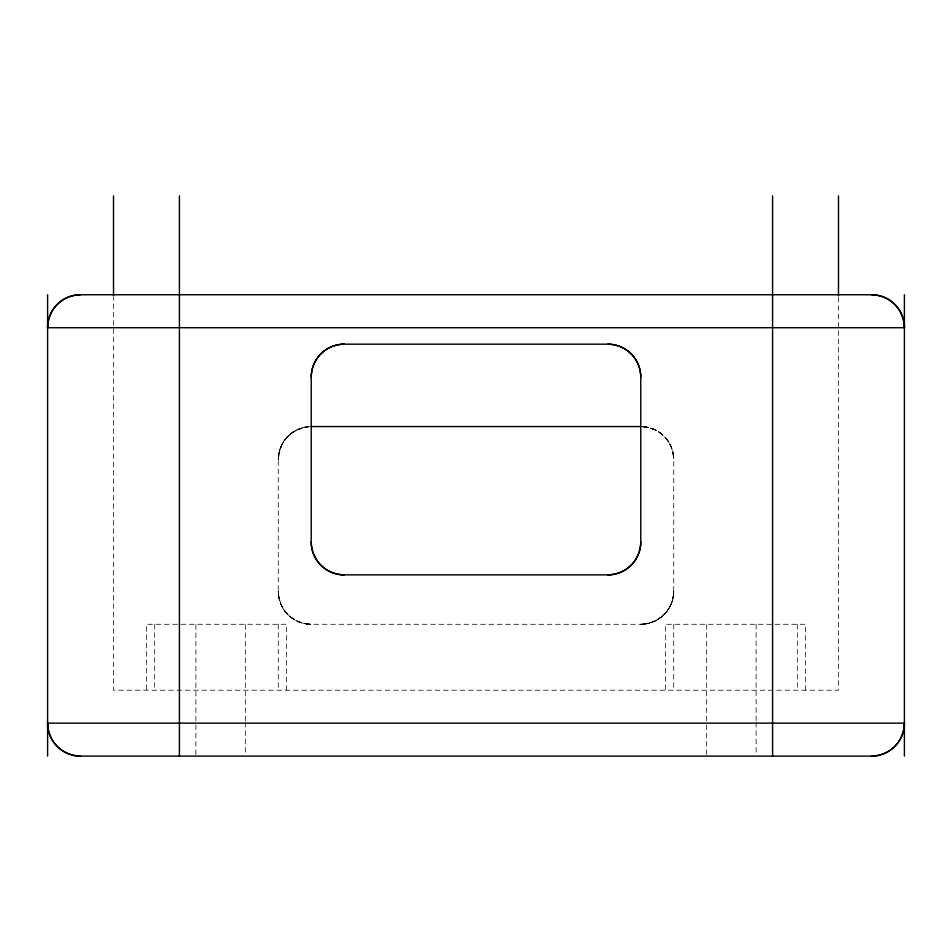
<?xml version="1.0" encoding="UTF-8"?>
<svg xmlns="http://www.w3.org/2000/svg" width="952" height="952" viewBox="0 0 952 952"><rect width="100%" height="100%" fill="white"/><g stroke="black" fill="none" stroke-linecap="round" stroke-linejoin="round"><path stroke-width="0.71" stroke-dasharray="4.76 3.57" d="M195.886 754.638L195.898 722.425M195.898 720.95L195.898 624.286M706.658 754.638L706.67 722.425M706.67 720.95L706.682 624.286M279.115 598.713L278.281 591.335L278.281 459.518L279.305 451.367M309.626 426.603A33.011 33.011 0 0 0 278.27 459.518L279.757 449.88L283.993 440.978M278.543 455.413L282.268 443.858L288.087 436.04M672.695 599.498L673.718 591.335L673.718 459.518L672.743 451.581M280.578 447.44C283.327 441.05 287.778 435.302 293.74 431.601M671.434 603.413L668.018 609.875M663.925 614.813C670.089 608.661 673.707 600.069 673.718 591.335A32.951 32.951 0 0 1 640.767 624.298L311.233 624.286L303.283 623.31M285.921 438.42L292.942 432.113L300.594 428.34M666.114 612.422L658.272 619.264M290.467 433.922L298.547 429.114L307.627 426.77M661.533 616.944L651.406 622.525M643.968 624.131C660.331 622.751 673.921 607.781 673.718 591.335A33.011 33.011 0 0 1 640.767 624.298L647.931 623.5M297.238 429.685L308.031 426.734M640.767 624.286L647.229 623.655L654.762 621.18M304.069 427.365L311.233 426.567M642.005 426.639L648.145 427.412M642.064 426.698L647.217 427.21L655.143 429.876M644.028 426.734C651.596 427.591 658.879 430.947 664.246 436.373M290.467 616.944L298.726 621.799M283.553 609.209C289.467 618.502 300.249 624.286 311.233 624.286A32.951 32.951 0 0 1 278.281 591.335L278.912 597.785L281.578 605.722M280.15 602.283C284.565 615.194 297.607 624.357 311.233 624.286A33.011 33.011 0 0 1 278.27 591.335M651.715 428.448C660.7 431.661 668.173 438.801 671.553 447.749M298.547 621.751L299.464 622.12M658.641 431.839C666.9 437.313 672.659 446.405 673.564 456.317M288.087 614.813C282.815 609.316 279.257 602.199 278.448 594.595M666.376 438.753C671.017 444.655 673.564 452.033 673.718 459.518A33.011 33.011 0 0 0 642.398 426.603M245.33 720.95L245.33 624.286M245.33 722.425L245.342 754.638M838.486 297.405L838.486 690.2L113.514 690.2L113.514 297.405M805.535 690.2L805.535 624.286L665.484 624.286L665.484 690.2M797.3 624.286L797.3 690.2M756.102 624.286L756.114 720.95M756.114 722.425L756.114 754.638M673.718 624.286L673.718 690.2M286.516 690.2L286.516 624.286L146.465 624.286L146.465 690.2M278.281 624.286L278.281 690.2M154.7 624.286L154.7 690.2M642.624 426.627A32.951 32.951 0 0 1 673.718 459.518M278.281 459.518A32.951 32.951 0 0 1 309.424 426.615"/><path stroke-width="1.43" d="M179.416 756.102L179.416 195.898M80.563 294.751A33.011 33.011 0 0 0 47.6 327.714L904.4 327.714L904.364 326.131M344.184 344.184L607.816 344.184A33.011 33.011 0 0 1 640.779 377.135L640.767 541.902A33.011 33.011 0 0 1 607.816 574.877L344.184 574.865A33.011 33.011 0 0 1 311.221 541.902L311.233 377.135A33.011 33.011 0 0 1 344.184 344.172A32.951 32.951 0 0 0 311.233 377.135M311.233 426.567L640.767 426.567M47.6 723.151L904.4 723.151A33.011 33.011 0 0 1 871.449 756.114L80.551 756.102A33.011 33.011 0 0 1 47.6 723.151A32.951 32.951 0 0 0 80.563 756.102M904.4 294.751L904.4 756.102M838.486 195.898L838.486 295.929M772.584 195.898L772.584 756.102M113.514 195.898L113.514 295.929M47.6 294.751L47.6 756.102M904.4 723.151A32.951 32.951 0 0 1 871.449 756.102M871.449 294.751A33.011 33.011 0 0 1 904.412 327.714A32.951 32.951 0 0 0 871.449 294.751L80.563 294.751A32.951 32.951 0 0 0 47.6 327.714M640.767 541.902A32.951 32.951 0 0 1 607.816 574.853M607.816 344.184A32.951 32.951 0 0 1 640.767 377.135M344.184 574.865A32.951 32.951 0 0 1 311.233 541.902"/></g></svg>
